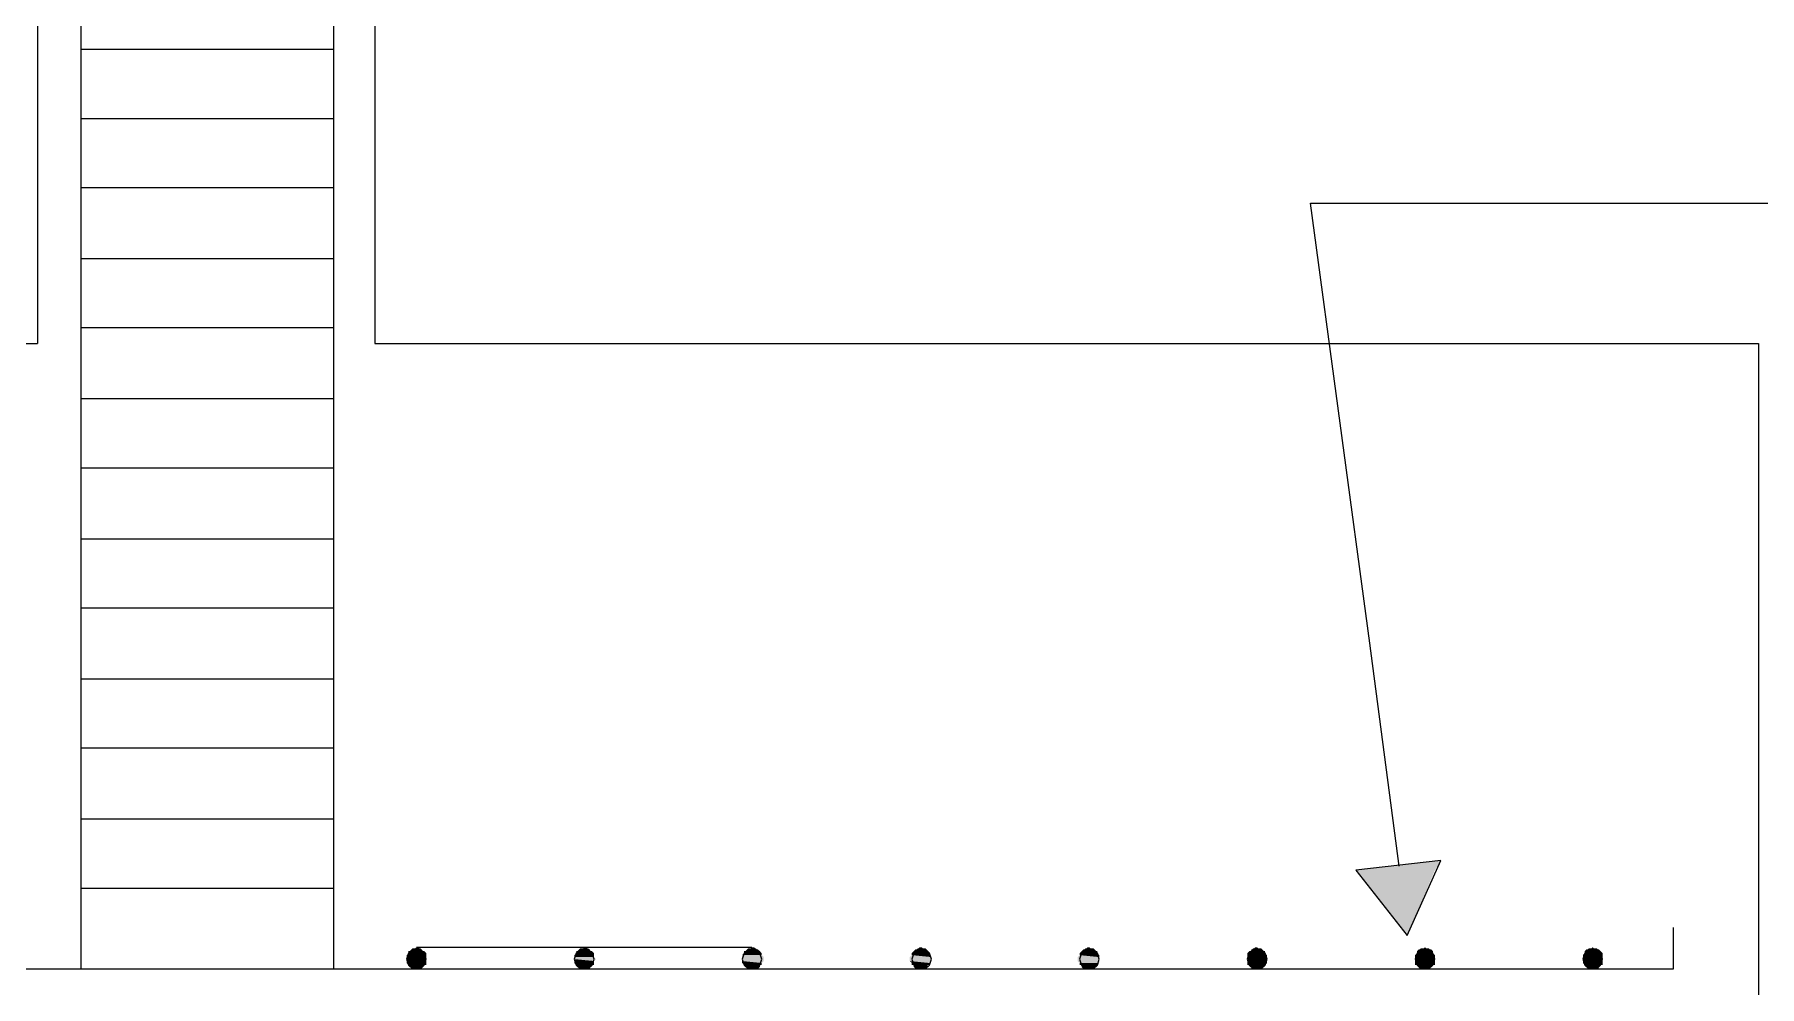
# Model space of a CAD drawing. Header units: millimetres. Extents: x 15 to 199, y 56 to 240.
# Drawn here: x 65.68 to 102.68, y 170.65 to 191.07 of the extents above; entities that cross this region are included whole.
import ezdxf

# ---------------------------------------------------------------- set-up
doc = ezdxf.new("R2010")
doc.units = ezdxf.units.MM
doc.header["$MEASUREMENT"] = 0
doc.layers.get('0').update_dxf_attribs({"linetype": 'CONTINUOUS'})

msp = doc.modelspace()

# ---------------------------------------------------------------- hatches: boundary and pattern name
at = {"true_color": 0x000007}
for points in [[(95.843, 173.355), (95.716, 173.143), (94.065, 173.143)], [(94.022, 173.143), (95.123, 171.746)], [(94.022, 173.143), (95.716, 173.143), (95.123, 171.746)]]:
    msp.add_hatch(color=7, dxfattribs=at).paths.add_polyline_path(points)
at = {"true_color": 0x000014}
for points in [[(73.702, 171.365), (74.083, 171.323), (73.66, 171.323)], [(73.66, 171.323), (74.083, 171.281), (73.66, 171.281)], [(73.66, 171.323), (74.083, 171.323), (74.083, 171.281)], [(73.702, 171.408), (74.083, 171.365), (73.702, 171.365)], [(73.702, 171.408), (74.041, 171.408), (74.083, 171.365)], [(73.702, 171.365), (74.083, 171.365), (74.083, 171.323)], [(73.787, 171.45), (73.999, 171.408), (73.745, 171.408)], [(73.787, 171.45), (73.956, 171.45), (73.999, 171.408)], [(73.872, 171.492), (73.956, 171.45), (73.829, 171.45)], [(73.872, 171.492), (73.914, 171.492), (73.956, 171.45)], [(77.301, 171.365), (77.682, 171.323), (77.258, 171.323)], [(77.258, 171.323), (77.682, 171.281), (77.258, 171.281)], [(77.258, 171.323), (77.682, 171.323), (77.682, 171.281)], [(77.301, 171.408), (77.682, 171.365), (77.301, 171.365)], [(77.301, 171.408), (77.639, 171.408), (77.682, 171.365)], [(77.301, 171.365), (77.682, 171.365), (77.682, 171.323)], [(77.385, 171.45), (77.597, 171.408), (77.343, 171.408)], [(77.385, 171.45), (77.597, 171.45), (77.597, 171.408)], [(77.47, 171.492), (77.555, 171.45), (77.428, 171.45)], [(77.47, 171.492), (77.512, 171.492), (77.555, 171.45)], [(80.899, 171.365), (81.28, 171.323), (80.857, 171.323)], [(80.857, 171.323), (81.322, 171.281), (80.857, 171.281)], [(80.857, 171.323), (81.28, 171.323), (81.322, 171.281)], [(80.899, 171.408), (81.28, 171.365), (80.899, 171.365)], [(80.899, 171.408), (81.238, 171.408), (81.28, 171.365)], [(80.899, 171.365), (81.28, 171.365), (81.28, 171.323)], [(80.984, 171.45), (81.238, 171.408), (80.941, 171.408)], [(80.984, 171.45), (81.195, 171.45), (81.238, 171.408)], [(81.068, 171.492), (81.153, 171.45), (81.026, 171.45)], [(81.068, 171.492), (81.111, 171.492), (81.153, 171.45)], [(84.497, 171.323), (84.921, 171.281), (84.455, 171.281)], [(84.54, 171.408), (84.878, 171.365), (84.497, 171.365)], [(84.497, 171.365), (84.878, 171.323), (84.497, 171.323)], [(84.497, 171.365), (84.878, 171.365), (84.878, 171.323)], [(84.497, 171.323), (84.878, 171.323), (84.921, 171.281)], [(84.582, 171.45), (84.836, 171.408), (84.54, 171.408)], [(84.54, 171.408), (84.836, 171.408), (84.878, 171.365)], [(84.582, 171.45), (84.794, 171.45), (84.836, 171.408)], [(84.667, 171.492), (84.751, 171.45), (84.624, 171.45)], [(84.667, 171.492), (84.709, 171.492), (84.751, 171.45)], [(88.096, 171.323), (88.519, 171.281), (88.053, 171.281)], [(88.138, 171.408), (88.477, 171.365), (88.096, 171.365)], [(88.096, 171.365), (88.519, 171.323), (88.096, 171.323)], [(88.096, 171.365), (88.477, 171.365), (88.519, 171.323)], [(88.096, 171.323), (88.519, 171.323), (88.519, 171.281)], [(88.18, 171.45), (88.434, 171.408), (88.138, 171.408)], [(88.138, 171.408), (88.477, 171.408), (88.477, 171.365)], [(88.18, 171.45), (88.392, 171.45), (88.434, 171.408)], [(88.265, 171.492), (88.35, 171.45), (88.223, 171.45)], [(88.265, 171.492), (88.307, 171.492), (88.35, 171.45)], [(91.736, 171.408), (92.075, 171.365), (91.694, 171.365)], [(91.694, 171.365), (92.117, 171.323), (91.694, 171.323)], [(91.694, 171.365), (92.075, 171.365), (92.117, 171.323)], [(91.694, 171.323), (92.117, 171.281), (91.694, 171.281)], [(91.694, 171.323), (92.117, 171.323), (92.117, 171.281)], [(91.736, 171.408), (92.075, 171.408), (92.075, 171.365)], [(91.779, 171.45), (92.033, 171.408), (91.779, 171.408)], [(91.779, 171.45), (91.99, 171.45), (92.033, 171.408)], [(91.863, 171.492), (91.948, 171.45), (91.821, 171.45)], [(91.863, 171.492), (91.906, 171.492), (91.948, 171.45)], [(95.335, 171.365), (95.716, 171.323), (95.292, 171.323)], [(95.292, 171.323), (95.716, 171.281), (95.292, 171.281)], [(95.292, 171.323), (95.716, 171.323), (95.716, 171.281)], [(95.377, 171.45), (95.673, 171.408), (95.335, 171.408)], [(95.335, 171.408), (95.673, 171.365), (95.335, 171.365)], [(95.335, 171.408), (95.673, 171.408), (95.673, 171.365)], [(95.335, 171.365), (95.673, 171.365), (95.716, 171.323)], [(95.377, 171.45), (95.631, 171.45), (95.673, 171.408)], [(95.504, 171.492), (95.546, 171.45), (95.462, 171.45)], [(95.504, 171.492), (95.546, 171.45)], [(98.933, 171.365), (99.314, 171.323), (98.891, 171.323)], [(98.891, 171.323), (99.314, 171.281), (98.891, 171.281)], [(98.891, 171.323), (99.314, 171.323), (99.314, 171.281)], [(98.975, 171.45), (99.272, 171.408), (98.933, 171.408)], [(98.933, 171.408), (99.314, 171.365), (98.933, 171.365)], [(98.933, 171.408), (99.272, 171.408), (99.314, 171.365)], [(98.933, 171.365), (99.314, 171.365), (99.314, 171.323)], [(98.975, 171.45), (99.229, 171.45), (99.272, 171.408)], [(99.102, 171.492), (99.145, 171.45), (99.06, 171.45)], [(99.102, 171.492), (99.145, 171.45)], [(73.66, 171.281), (74.083, 171.238), (73.66, 171.238)], [(73.66, 171.281), (74.083, 171.281), (74.083, 171.238)], [(73.66, 171.238), (74.083, 171.196), (73.66, 171.196)], [(73.66, 171.238), (74.083, 171.238), (74.083, 171.196)], [(73.66, 171.196), (74.083, 171.154), (73.66, 171.154)], [(73.66, 171.196), (74.083, 171.196), (74.083, 171.154)], [(73.66, 171.154), (74.083, 171.111), (73.702, 171.111)], [(73.66, 171.154), (74.083, 171.154), (74.083, 171.111)], [(73.702, 171.111), (73.999, 171.069), (73.745, 171.069)], [(73.702, 171.111), (74.041, 171.111), (73.999, 171.069)], [(73.745, 171.069), (73.956, 171.027), (73.787, 171.027)], [(73.745, 171.069), (73.999, 171.069), (73.956, 171.027)], [(77.258, 171.281), (77.724, 171.238), (77.258, 171.238)], [(77.258, 171.281), (77.682, 171.281), (77.724, 171.238)], [(77.258, 171.238), (77.682, 171.196), (77.258, 171.196)], [(77.258, 171.238), (77.724, 171.238), (77.682, 171.196)], [(77.258, 171.196), (77.682, 171.154), (77.258, 171.154)], [(77.258, 171.196), (77.682, 171.196), (77.682, 171.154)], [(77.258, 171.154), (77.682, 171.111), (77.301, 171.111)], [(77.258, 171.154), (77.682, 171.154), (77.682, 171.111)], [(77.301, 171.111), (77.597, 171.069), (77.343, 171.069)], [(77.301, 171.111), (77.639, 171.111), (77.597, 171.069)], [(77.343, 171.069), (77.597, 171.027), (77.385, 171.027)], [(77.343, 171.069), (77.597, 171.069), (77.597, 171.027)], [(80.857, 171.281), (81.322, 171.238), (80.857, 171.238)], [(80.857, 171.281), (81.322, 171.281), (81.322, 171.238)], [(80.857, 171.238), (81.322, 171.196), (80.857, 171.196)], [(80.857, 171.238), (81.322, 171.238), (81.322, 171.196)], [(80.857, 171.196), (81.28, 171.154), (80.857, 171.154)], [(80.857, 171.196), (81.322, 171.196), (81.28, 171.154)], [(80.857, 171.154), (81.28, 171.111), (80.899, 171.111)], [(80.857, 171.154), (81.28, 171.154), (81.28, 171.111)], [(80.899, 171.111), (81.238, 171.069), (80.941, 171.069)], [(80.899, 171.111), (81.238, 171.111), (81.238, 171.069)], [(80.941, 171.069), (81.195, 171.027), (80.984, 171.027)], [(80.941, 171.069), (81.238, 171.069), (81.195, 171.027)], [(84.455, 171.281), (84.921, 171.238), (84.455, 171.238)], [(84.455, 171.281), (84.921, 171.281), (84.921, 171.238)], [(84.455, 171.238), (84.921, 171.196), (84.455, 171.196)], [(84.455, 171.238), (84.921, 171.238), (84.921, 171.196)], [(84.455, 171.196), (84.878, 171.154), (84.497, 171.154)], [(84.455, 171.196), (84.921, 171.196), (84.878, 171.154)], [(84.497, 171.154), (84.878, 171.111), (84.497, 171.111)], [(84.497, 171.154), (84.878, 171.154), (84.878, 171.111)], [(84.54, 171.111), (84.836, 171.069), (84.54, 171.069)], [(84.54, 171.111), (84.836, 171.111), (84.836, 171.069)], [(84.54, 171.069), (84.794, 171.027), (84.582, 171.027)], [(84.54, 171.069), (84.836, 171.069), (84.794, 171.027)], [(88.053, 171.281), (88.519, 171.238), (88.053, 171.238)], [(88.053, 171.281), (88.519, 171.281), (88.519, 171.238)], [(88.053, 171.238), (88.519, 171.196), (88.053, 171.196)], [(88.053, 171.238), (88.519, 171.238), (88.519, 171.196)], [(88.053, 171.196), (88.519, 171.154), (88.096, 171.154)], [(88.053, 171.196), (88.519, 171.196), (88.519, 171.154)], [(88.096, 171.154), (88.477, 171.111), (88.096, 171.111)], [(88.096, 171.154), (88.519, 171.154), (88.477, 171.111)], [(88.138, 171.111), (88.434, 171.069), (88.138, 171.069)], [(88.138, 171.111), (88.477, 171.111), (88.434, 171.069)], [(88.138, 171.069), (88.392, 171.027), (88.18, 171.027)], [(88.138, 171.069), (88.434, 171.069), (88.392, 171.027)], [(91.694, 171.281), (92.117, 171.238), (91.694, 171.238)], [(91.694, 171.281), (92.117, 171.281), (92.117, 171.238)], [(91.694, 171.238), (92.117, 171.196), (91.694, 171.196)], [(91.694, 171.238), (92.117, 171.238), (92.117, 171.196)], [(91.694, 171.196), (92.117, 171.154), (91.694, 171.154)], [(91.694, 171.196), (92.117, 171.196), (92.117, 171.154)], [(91.694, 171.154), (92.075, 171.111), (91.694, 171.111)], [(91.694, 171.154), (92.117, 171.154), (92.075, 171.111)], [(91.736, 171.111), (92.033, 171.069), (91.779, 171.069)], [(91.736, 171.111), (92.075, 171.111), (92.033, 171.069)], [(91.779, 171.069), (91.99, 171.027), (91.779, 171.027)], [(91.779, 171.069), (92.033, 171.069), (91.99, 171.027)], [(95.292, 171.281), (95.716, 171.238), (95.292, 171.238)], [(95.292, 171.281), (95.716, 171.281), (95.716, 171.238)], [(95.292, 171.238), (95.716, 171.196), (95.292, 171.196)], [(95.292, 171.238), (95.716, 171.238), (95.716, 171.196)], [(95.292, 171.196), (95.716, 171.154), (95.292, 171.154)], [(95.292, 171.196), (95.716, 171.196), (95.716, 171.154)], [(95.292, 171.154), (95.716, 171.111), (95.292, 171.111)], [(95.292, 171.154), (95.716, 171.154), (95.716, 171.111)], [(95.335, 171.111), (95.631, 171.069), (95.377, 171.069)], [(95.335, 171.111), (95.673, 171.111), (95.631, 171.069)], [(95.377, 171.069), (95.589, 171.027), (95.419, 171.027)], [(95.377, 171.069), (95.631, 171.069), (95.589, 171.027)], [(98.891, 171.281), (99.314, 171.238), (98.891, 171.238)], [(98.891, 171.281), (99.314, 171.281), (99.314, 171.238)], [(98.891, 171.238), (99.314, 171.196), (98.891, 171.196)], [(98.891, 171.238), (99.314, 171.238), (99.314, 171.196)], [(98.891, 171.196), (99.314, 171.154), (98.891, 171.154)], [(98.891, 171.196), (99.314, 171.196), (99.314, 171.154)], [(98.891, 171.154), (99.314, 171.111), (98.933, 171.111)], [(98.891, 171.154), (99.314, 171.154), (99.314, 171.111)], [(98.933, 171.111), (99.229, 171.069), (98.975, 171.069)], [(98.933, 171.111), (99.272, 171.111), (99.229, 171.069)], [(98.975, 171.069), (99.229, 171.027), (99.018, 171.027)], [(98.975, 171.069), (99.229, 171.069), (99.229, 171.027)]]:
    msp.add_hatch(color=20, dxfattribs=at).paths.add_polyline_path(points)

# ---------------------------------------------------------------- linework, layer by layer
at = {"color": 7, "linetype": 'Continuous', "lineweight": 25, "true_color": 0x000007}
for p, q in [((65.744, 216.916), (65.744, 184.446)), ((72.983, 216.916), (72.983, 184.446)), ((37.888, 184.446), (65.744, 184.446)), ((72.983, 184.446), (102.658, 184.446)), ((102.658, 184.446), (102.658, 162.856)), ((94.954, 173.228), (94.319, 178.012))]:
    msp.add_line(p, q, dxfattribs=at)
at = {"color": 20, "linetype": 'Continuous', "lineweight": 25, "true_color": 0x000014}
for p, q in [((72.094, 209.719), (72.094, 183.261)), ((66.675, 192.278), (66.675, 171.027)), ((66.675, 190.754), (72.094, 190.754)), ((66.675, 189.272), (72.094, 189.272)), ((66.675, 187.791), (72.094, 187.791)), ((66.675, 186.267), (72.094, 186.267)), ((66.675, 184.785), (72.094, 184.785)), ((72.094, 184.15), (72.094, 171.027)), ((66.675, 183.261), (72.094, 183.261)), ((66.675, 181.779), (72.094, 181.779)), ((66.675, 180.255), (72.094, 180.255)), ((66.675, 178.774), (72.094, 178.774)), ((66.675, 177.25), (72.094, 177.25)), ((66.675, 175.768), (72.094, 175.768)), ((66.675, 174.244), (72.094, 174.244)), ((66.675, 172.762), (72.094, 172.762)), ((100.838, 171.027), (100.838, 171.916)), ((73.872, 171.492), (81.068, 171.492)), ((39.709, 171.027), (100.838, 171.027))]:
    msp.add_line(p, q, dxfattribs=at)
at = {"color": 7, "linetype": 'Continuous', "lineweight": 25, "true_color": 0x000007}
msp.add_lwpolyline([(94.319, 178.012), (93.049, 187.452), (107.823, 187.452)], dxfattribs=at)
msp.add_lwpolyline([(94.022, 173.143), (95.123, 171.746), (95.843, 173.355)], close=True, dxfattribs=at)
at = {"color": 20, "linetype": 'Continuous', "lineweight": 25, "true_color": 0x000014}
for points in [[(74.083, 171.238), (74.041, 171.365), (73.956, 171.45), (73.787, 171.45), (73.702, 171.365), (73.66, 171.238), (73.702, 171.111), (73.787, 171.027), (73.956, 171.027), (74.041, 171.111)], [(77.682, 171.238), (77.639, 171.365), (77.555, 171.45), (77.385, 171.45), (77.301, 171.365), (77.258, 171.238), (77.301, 171.111), (77.385, 171.027), (77.555, 171.027), (77.639, 171.111)], [(81.28, 171.238), (81.238, 171.365), (81.153, 171.45), (80.984, 171.45), (80.899, 171.365), (80.857, 171.238), (80.899, 171.111), (80.984, 171.027), (81.153, 171.027), (81.238, 171.111)], [(84.921, 171.238), (84.878, 171.365), (84.794, 171.45), (84.624, 171.45), (84.54, 171.365), (84.497, 171.238), (84.54, 171.111), (84.624, 171.027), (84.794, 171.027), (84.878, 171.111)], [(88.519, 171.238), (88.477, 171.365), (88.392, 171.45), (88.223, 171.45), (88.138, 171.365), (88.096, 171.238), (88.138, 171.111), (88.223, 171.027), (88.392, 171.027), (88.477, 171.111)], [(92.117, 171.238), (92.075, 171.365), (91.99, 171.45), (91.821, 171.45), (91.736, 171.365), (91.694, 171.238), (91.736, 171.111), (91.821, 171.027), (91.99, 171.027), (92.075, 171.111)], [(95.716, 171.238), (95.673, 171.365), (95.589, 171.45), (95.419, 171.45), (95.335, 171.365), (95.292, 171.238), (95.335, 171.111), (95.419, 171.027), (95.589, 171.027), (95.673, 171.111)], [(99.314, 171.238), (99.272, 171.365), (99.187, 171.45), (99.018, 171.45), (98.933, 171.365), (98.891, 171.238), (98.933, 171.111), (99.018, 171.027), (99.187, 171.027), (99.272, 171.111)]]:
    msp.add_lwpolyline(points, close=True, dxfattribs=at)

doc.saveas('drawing.dxf')
